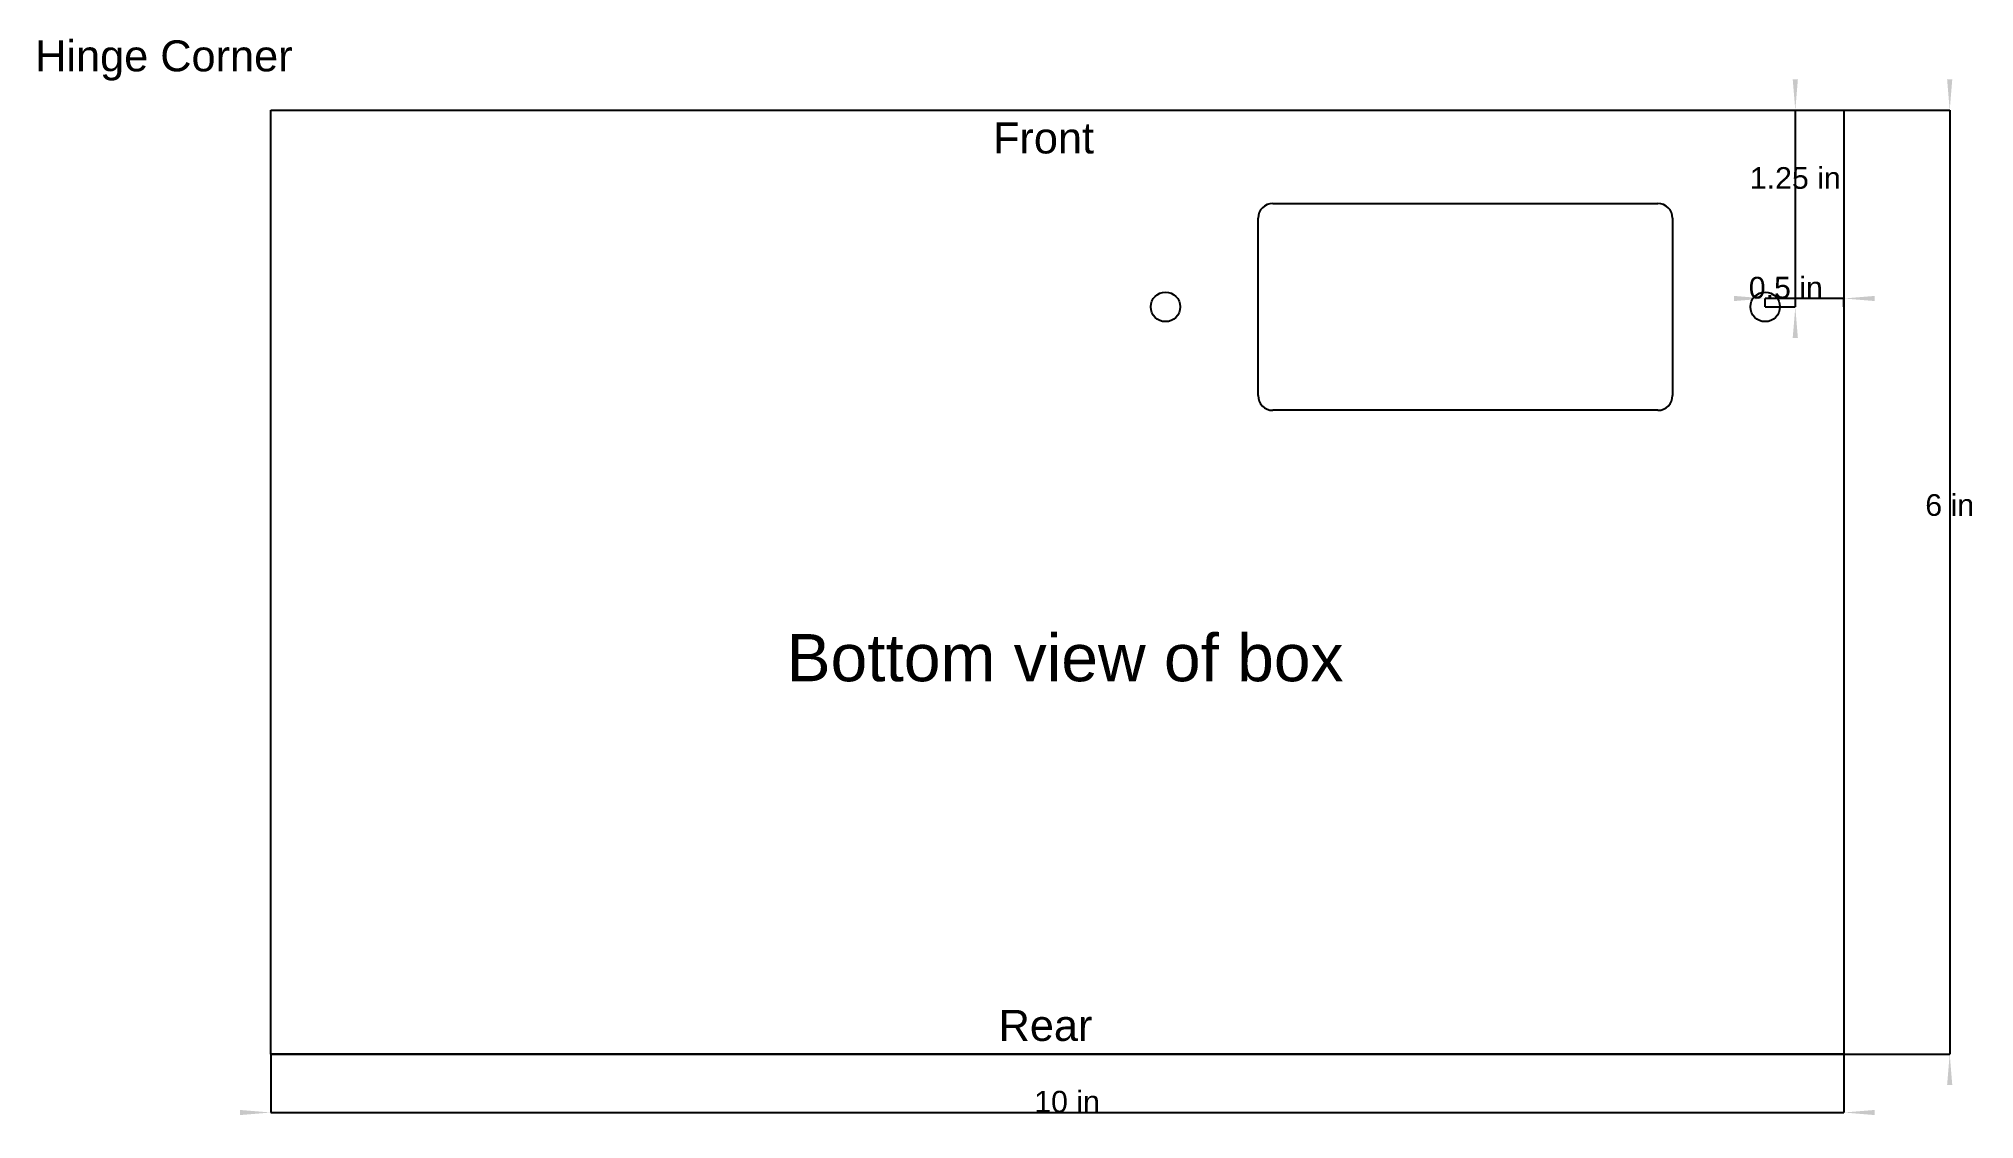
# Model space of a CAD drawing. Header units: millimetres. Extents: x 19 to 331, y 77 to 252.
import ezdxf
from ezdxf.enums import TextEntityAlignment as Align

# ---------------------------------------------------------------- set-up
doc = ezdxf.new("R2010")
doc.units = ezdxf.units.MM
doc.layers.get('0').update_dxf_attribs({"linetype": 'CONTINUOUS'})
for name, color, linetype in [('Annotation009', 7, 'CONTINUOUS'), ('Annotation010', 7, 'CONTINUOUS'), ('Annotation011', 7, 'CONTINUOUS'), ('Annotation012', 7, 'CONTINUOUS'), ('Dimension009', 7, 'CONTINUOUS'), ('Dimension010', 7, 'CONTINUOUS'), ('Dimension011', 7, 'CONTINUOUS'), ('Dimension012', 7, 'CONTINUOUS'), ('View003', 7, 'CONTINUOUS')]:
    doc.layers.add(name, color=color, linetype=linetype)
doc.styles.get("Standard").update_dxf_attribs({"font": 'arial.ttf'})
doc.dimstyles.get("Standard").update_dxf_attribs({"dimscale": 0, "dimtxt": 2.5, "dimasz": 2.5, "dimexe": 1.25, "dimexo": 0.625, "dimtad": 1, "dimtxsty": 'STANDARD', "dimcen": 2.5, "dimazin": 3, "dimtfac": 1, "dimtmove": 0, "dimatfit": 3})

# ---------------------------------------------------------------- blocks, each defined once
blk = doc.blocks.new('*Dimension009')
at = {"color": 0}
for points in [[(302.986, 245.105), (302.153, 245.105), (302.57, 240.105)], [(302.986, 203.355), (302.153, 203.355), (302.57, 208.355)]]:
    blk.add_solid(points, dxfattribs=at)
at = {"layer": 'Dimension009'}
for p, q in [((297.696, 240.105), (302.57, 240.105)), ((302.57, 240.105), (302.57, 208.355)), ((297.696, 208.355), (302.57, 208.355))]:
    blk.add_line(p, q, dxfattribs=at)
blk.add_text('1.25 in', height=3.5, dxfattribs=at).set_placement((302.57, 227.424), align=Align.CENTER)
blk = doc.blocks.new('*Dimension010')
at = {"color": 0}
for points in [[(292.696, 210.131), (292.696, 209.297), (297.696, 209.714)], [(315.396, 210.131), (315.396, 209.297), (310.396, 209.714)]]:
    blk.add_solid(points, dxfattribs=at)
at = {"layer": 'Dimension010'}
for p, q in [((297.696, 208.355), (297.696, 209.714)), ((310.396, 209.714), (297.696, 209.714)), ((310.396, 208.355), (310.396, 209.714))]:
    blk.add_line(p, q, dxfattribs=at)
blk.add_text('0.5 in', height=3.5, dxfattribs=at).set_placement((301.038, 209.714), align=Align.CENTER)
blk = doc.blocks.new('*Dimension011')
at = {"color": 0}
for points in [[(327.917, 245.105), (327.083, 245.105), (327.5, 240.105)], [(327.917, 82.7054), (327.083, 82.7054), (327.5, 87.7054)]]:
    blk.add_solid(points, dxfattribs=at)
at = {"layer": 'Dimension011'}
for p, q in [((56.3955, 240.105), (327.5, 240.105)), ((327.5, 240.105), (327.5, 87.7054)), ((56.3955, 87.7054), (327.5, 87.7054))]:
    blk.add_line(p, q, dxfattribs=at)
blk.add_text('6 in', height=3.5, dxfattribs=at).set_placement((327.5, 174.615), align=Align.CENTER)
blk = doc.blocks.new('*Dimension012')
at = {"color": 0}
for points in [[(51.3955, 77.8461), (51.3955, 78.6794), (56.3955, 78.2627)], [(315.396, 77.8461), (315.396, 78.6794), (310.396, 78.2627)]]:
    blk.add_solid(points, dxfattribs=at)
at = {"layer": 'Dimension012'}
for p, q in [((56.3955, 87.7054), (56.3955, 78.2627)), ((310.396, 87.7054), (310.396, 78.2627)), ((56.3955, 78.2627), (310.396, 78.2627))]:
    blk.add_line(p, q, dxfattribs=at)
blk.add_text('10 in', height=3.5, dxfattribs=at).set_placement((184.974, 78.2627), align=Align.CENTER)

msp = doc.modelspace()

# ---------------------------------------------------------------- linework, layer by layer
at = {"layer": 'View003'}
for p, q in [((56.3955, 240.105), (310.396, 240.105)), ((56.3955, 87.7054), (56.3955, 240.105)), ((310.396, 240.105), (310.396, 87.7054)), ((218.2, 225.056), (280.366, 225.056)), ((215.819, 194.036), (215.819, 222.675)), ((282.748, 222.675), (282.748, 194.036)), ((280.366, 191.655), (218.2, 191.655)), ((310.396, 87.7054), (56.3955, 87.7054))]:
    msp.add_line(p, q, dxfattribs=at)
for centre in [(200.871, 208.355), (297.696, 208.355)]:
    msp.add_circle(centre, 2.3813, dxfattribs=at)
for centre, start, end in [((218.2, 222.675), 90, 180), ((280.366, 222.675), 0, 90), ((218.2, 194.036), 180, -90), ((280.366, 194.036), -90, 0)]:
    msp.add_arc(centre, 2.3813, start, end, dxfattribs=at)

# ---------------------------------------------------------------- texts
at = {"layer": 'Annotation009'}
msp.add_text('Bottom view of box', height=7.62, dxfattribs=at).set_placement((184.649, 147.907), align=Align.CENTER)
at = {"layer": 'Annotation010'}
msp.add_text('Rear', height=5.0038, dxfattribs=at).set_placement((181.493, 89.8252), align=Align.CENTER)
at = {"layer": 'Annotation011'}
msp.add_text('Front', height=5.0038, dxfattribs=at).set_placement((181.177, 233.136), align=Align.CENTER)
at = {"layer": 'Annotation012'}
msp.add_text('Hinge Corner', height=5.0038, dxfattribs=at).set_placement((39.1284, 246.394), align=Align.CENTER)

# ---------------------------------------------------------------- dimensions: what is measured, and where the dimension line sits
at = {"layer": 'Dimension009'}
dim = msp.add_linear_dim(base=(302.57, 227.424), p1=(297.696, 240.105), p2=(297.696, 208.355), angle=90, text='1.25 in', dimstyle='STANDARD', dxfattribs=at)
dim.commit()
dim.dimension.update_dxf_attribs({"geometry": '*Dimension009', "text_midpoint": (297.57, 227.424)})
at = {"layer": 'Dimension010'}
dim = msp.add_linear_dim(base=(301.038, 209.714), p1=(310.396, 208.355), p2=(297.696, 208.355), text='0.5 in', dimstyle='STANDARD', dxfattribs=at)
dim.commit()
dim.dimension.update_dxf_attribs({"geometry": '*Dimension010', "text_midpoint": (301.038, 204.714)})
at = {"layer": 'Dimension011'}
dim = msp.add_linear_dim(base=(327.5, 174.615), p1=(56.3955, 240.105), p2=(56.3955, 87.7054), angle=90, text='6 in', dimstyle='STANDARD', dxfattribs=at)
dim.commit()
dim.dimension.update_dxf_attribs({"geometry": '*Dimension011', "text_midpoint": (322.5, 174.615)})
at = {"layer": 'Dimension012'}
dim = msp.add_linear_dim(base=(184.974, 78.2627), p1=(56.3955, 87.7054), p2=(310.396, 87.7054), text='10 in', dimstyle='STANDARD', dxfattribs=at)
dim.commit()
dim.dimension.update_dxf_attribs({"geometry": '*Dimension012', "text_midpoint": (184.974, 83.2627)})

doc.saveas('drawing.dxf')
